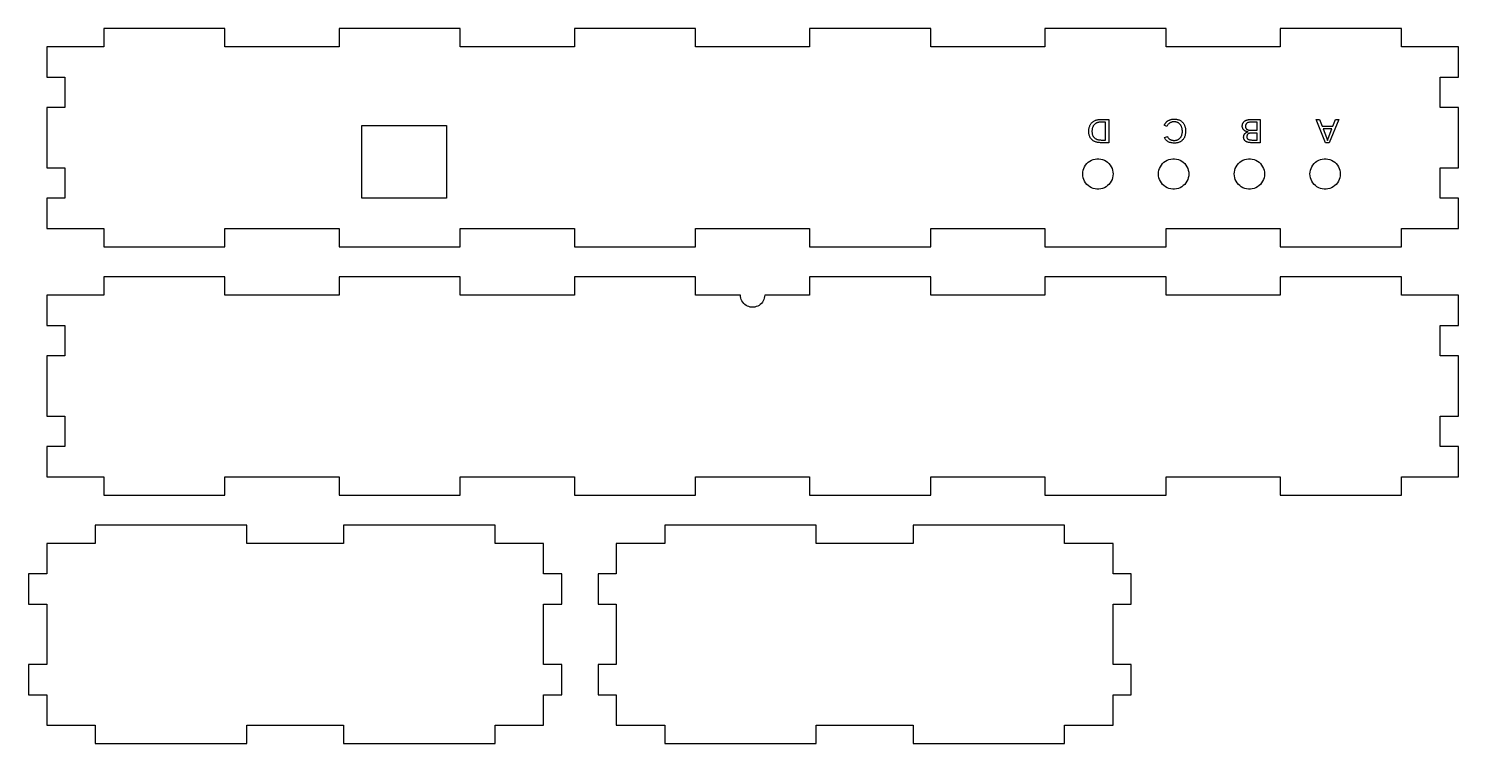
# Model space of a CAD drawing. Header units: metres. Extents: x -2 to 240, y -1 to 317.
# Drawn here: x 0 to 236, y 199 to 317 of the extents above; entities that cross this region are included whole.
import ezdxf

# ---------------------------------------------------------------- set-up
doc = ezdxf.new("R2010")
doc.units = ezdxf.units.M

msp = doc.modelspace()

# ---------------------------------------------------------------- linework, layer by layer
for p, q in [((32.4167, 317), (12.4167, 317)), ((12.4167, 317), (12.4167, 314)), ((32.4167, 314), (32.4167, 317)), ((71.25, 317), (51.25, 317)), ((51.25, 317), (51.25, 314)), ((71.25, 314), (71.25, 317)), ((110.083, 317), (90.0833, 317)), ((90.0833, 317), (90.0833, 314)), ((110.083, 314), (110.083, 317)), ((148.917, 317), (128.917, 317)), ((128.917, 317), (128.917, 314)), ((148.917, 314), (148.917, 317)), ((187.75, 317), (167.75, 317)), ((167.75, 317), (167.75, 314)), ((187.75, 314), (187.75, 317)), ((226.583, 317), (206.583, 317)), ((206.583, 317), (206.583, 314)), ((226.583, 314), (226.583, 317)), ((12.4167, 314), (3, 314)), ((3, 314), (3, 309)), ((51.25, 314), (32.4167, 314)), ((90.0833, 314), (71.25, 314)), ((128.917, 314), (110.083, 314)), ((167.75, 314), (148.917, 314)), ((206.583, 314), (187.75, 314)), ((236, 314), (226.583, 314)), ((236, 309), (236, 314)), ((3, 309), (6, 309)), ((6, 309), (6, 304)), ((233, 304), (233, 309)), ((233, 309), (236, 309)), ((6, 304), (3, 304)), ((3, 304), (3, 294)), ((236, 304), (233, 304)), ((236, 294), (236, 304)), ((55, 289), (55, 301)), ((55, 301), (69, 301)), ((69, 301), (69, 289)), ((174.995, 300.04), (174.998, 300.175)), ((174.998, 299.903), (174.995, 300.04)), ((174.998, 300.175), (175.007, 300.305)), ((175.007, 299.771), (174.998, 299.903)), ((175.007, 300.305), (175.021, 300.431)), ((175.023, 299.645), (175.007, 299.771)), ((175.021, 300.431), (175.042, 300.552)), ((175.042, 300.552), (175.068, 300.668)), ((175.068, 300.668), (175.101, 300.78)), ((175.101, 300.78), (175.139, 300.887)), ((175.139, 300.887), (175.182, 300.989)), ((175.182, 300.989), (175.23, 301.086)), ((175.23, 301.086), (175.282, 301.179)), ((175.282, 301.179), (175.338, 301.266)), ((175.338, 301.266), (175.399, 301.349)), ((175.399, 301.349), (175.464, 301.427)), ((175.464, 301.427), (175.533, 301.5)), ((175.519, 300.146), (175.517, 300.041)), ((175.517, 300.041), (175.519, 299.934)), ((175.526, 300.247), (175.519, 300.146)), ((175.519, 299.934), (175.526, 299.832)), ((175.536, 300.345), (175.526, 300.247)), ((175.526, 299.832), (175.538, 299.735)), ((175.533, 301.5), (175.606, 301.568)), ((175.552, 300.439), (175.536, 300.345)), ((175.538, 299.735), (175.554, 299.641)), ((175.571, 300.529), (175.552, 300.439)), ((175.595, 300.615), (175.571, 300.529)), ((175.623, 300.698), (175.595, 300.615)), ((175.606, 301.568), (175.683, 301.631)), ((175.655, 300.777), (175.623, 300.698)), ((175.69, 300.852), (175.655, 300.777)), ((175.683, 301.631), (175.764, 301.69)), ((175.729, 300.923), (175.69, 300.852)), ((175.771, 300.991), (175.729, 300.923)), ((175.764, 301.69), (175.849, 301.743)), ((175.816, 301.055), (175.771, 300.991)), ((175.865, 301.115), (175.816, 301.055)), ((175.849, 301.743), (175.937, 301.792)), ((175.917, 301.171), (175.865, 301.115)), ((175.972, 301.223), (175.917, 301.171)), ((175.937, 301.792), (176.029, 301.835)), ((176.03, 301.271), (175.972, 301.223)), ((176.029, 301.835), (176.125, 301.874)), ((176.09, 301.316), (176.03, 301.271)), ((176.154, 301.357), (176.09, 301.316)), ((176.125, 301.874), (176.224, 301.907)), ((176.22, 301.394), (176.154, 301.357)), ((176.289, 301.427), (176.22, 301.394)), ((176.224, 301.907), (176.324, 301.936)), ((176.361, 301.456), (176.289, 301.427)), ((176.324, 301.936), (176.427, 301.959)), ((176.435, 301.481), (176.361, 301.456)), ((176.427, 301.959), (176.532, 301.977)), ((176.512, 301.503), (176.435, 301.481)), ((176.59, 301.521), (176.512, 301.503)), ((176.532, 301.977), (176.639, 301.99)), ((176.669, 301.534), (176.59, 301.521)), ((176.639, 301.99), (176.749, 301.997)), ((176.751, 301.544), (176.669, 301.534)), ((176.749, 301.997), (176.86, 302)), ((176.835, 301.55), (176.751, 301.544)), ((176.92, 301.552), (176.835, 301.55)), ((176.86, 302), (178.293, 302)), ((177.774, 301.552), (176.92, 301.552)), ((177.774, 298.608), (177.774, 301.552)), ((178.293, 302), (178.293, 298.16)), ((187.441, 301.059), (187.471, 301.119)), ((187.865, 300.848), (187.441, 301.059)), ((187.471, 301.119), (187.504, 301.178)), ((187.504, 301.178), (187.538, 301.236)), ((187.538, 301.236), (187.575, 301.293)), ((187.575, 301.293), (187.614, 301.348)), ((187.614, 301.348), (187.654, 301.403)), ((187.654, 301.403), (187.697, 301.456)), ((187.697, 301.456), (187.742, 301.508)), ((187.742, 301.508), (187.788, 301.557)), ((187.788, 301.557), (187.837, 301.605)), ((187.837, 301.605), (187.888, 301.65)), ((187.919, 300.943), (187.865, 300.848)), ((187.888, 301.65), (187.941, 301.694)), ((187.977, 301.033), (187.919, 300.943)), ((187.941, 301.694), (187.997, 301.735)), ((188.039, 301.118), (187.977, 301.033)), ((187.997, 301.735), (188.054, 301.775)), ((188.106, 301.198), (188.039, 301.118)), ((188.054, 301.775), (188.114, 301.812)), ((188.178, 301.272), (188.106, 301.198)), ((188.114, 301.812), (188.176, 301.847)), ((188.176, 301.847), (188.24, 301.88)), ((188.255, 301.34), (188.178, 301.272)), ((188.24, 301.88), (188.306, 301.91)), ((188.295, 301.371), (188.255, 301.34)), ((188.337, 301.401), (188.295, 301.371)), ((188.306, 301.91), (188.375, 301.938)), ((188.38, 301.429), (188.337, 301.401)), ((188.375, 301.938), (188.446, 301.964)), ((188.425, 301.456), (188.38, 301.429)), ((188.47, 301.48), (188.425, 301.456)), ((188.446, 301.964), (188.519, 301.987)), ((188.518, 301.503), (188.47, 301.48)), ((188.567, 301.524), (188.518, 301.503)), ((188.519, 301.987), (188.595, 302.007)), ((188.617, 301.543), (188.567, 301.524)), ((188.595, 302.007), (188.672, 302.025)), ((188.669, 301.56), (188.617, 301.543)), ((188.722, 301.575), (188.669, 301.56)), ((188.672, 302.025), (188.753, 302.039)), ((188.777, 301.587), (188.722, 301.575)), ((188.753, 302.039), (188.836, 302.05)), ((188.833, 301.598), (188.777, 301.587)), ((188.891, 301.606), (188.833, 301.598)), ((188.836, 302.05), (188.921, 302.058)), ((188.951, 301.611), (188.891, 301.606)), ((188.921, 302.058), (189.009, 302.062)), ((189.012, 301.615), (188.951, 301.611)), ((189.009, 302.062), (189.099, 302.064)), ((189.075, 301.616), (189.012, 301.615)), ((189.165, 301.614), (189.075, 301.616)), ((189.099, 302.064), (189.23, 302.061)), ((189.252, 301.607), (189.165, 301.614)), ((189.23, 302.061), (189.355, 302.052)), ((189.336, 301.595), (189.252, 301.607)), ((189.418, 301.579), (189.336, 301.595)), ((189.355, 302.052), (189.476, 302.037)), ((189.497, 301.558), (189.418, 301.579)), ((189.476, 302.037), (189.593, 302.015)), ((189.574, 301.533), (189.497, 301.558)), ((189.648, 301.503), (189.574, 301.533)), ((189.593, 302.015), (189.705, 301.988)), ((189.719, 301.469), (189.648, 301.503)), ((189.705, 301.988), (189.812, 301.955)), ((189.787, 301.43), (189.719, 301.469)), ((189.851, 301.389), (189.787, 301.43)), ((189.812, 301.955), (189.914, 301.915)), ((189.912, 301.343), (189.851, 301.389)), ((189.971, 301.294), (189.912, 301.343)), ((189.914, 301.915), (190.011, 301.87)), ((190.025, 301.241), (189.971, 301.294)), ((190.011, 301.87), (190.104, 301.82)), ((190.077, 301.184), (190.025, 301.241)), ((190.125, 301.124), (190.077, 301.184)), ((190.104, 301.82), (190.192, 301.766)), ((190.17, 301.06), (190.125, 301.124)), ((190.212, 300.993), (190.17, 301.06)), ((190.192, 301.766), (190.276, 301.706)), ((190.251, 300.923), (190.212, 300.993)), ((190.286, 300.849), (190.251, 300.923)), ((190.276, 301.706), (190.354, 301.642)), ((190.318, 300.773), (190.286, 300.849)), ((190.346, 300.693), (190.318, 300.773)), ((190.371, 300.61), (190.346, 300.693)), ((190.354, 301.642), (190.429, 301.573)), ((190.392, 300.525), (190.371, 300.61)), ((190.409, 300.438), (190.392, 300.525)), ((190.423, 300.348), (190.409, 300.438)), ((190.412, 299.693), (190.424, 299.782)), ((190.432, 300.256), (190.423, 300.348)), ((190.424, 299.782), (190.433, 299.874)), ((190.429, 301.573), (190.498, 301.499)), ((190.438, 300.162), (190.432, 300.256)), ((190.433, 299.874), (190.438, 299.968)), ((190.44, 300.065), (190.438, 300.162)), ((190.438, 299.968), (190.44, 300.065)), ((190.498, 301.499), (190.563, 301.421)), ((190.563, 301.421), (190.623, 301.338)), ((190.623, 301.338), (190.678, 301.252)), ((190.678, 301.252), (190.728, 301.162)), ((190.728, 301.162), (190.774, 301.067)), ((190.774, 301.067), (190.814, 300.969)), ((190.814, 300.969), (190.85, 300.866)), ((190.85, 300.866), (190.881, 300.76)), ((190.881, 300.76), (190.907, 300.651)), ((190.907, 300.651), (190.929, 300.539)), ((190.929, 300.539), (190.946, 300.424)), ((190.957, 299.813), (190.944, 299.693)), ((190.946, 300.424), (190.957, 300.307)), ((190.957, 300.307), (190.965, 300.187)), ((190.964, 299.937), (190.957, 299.813)), ((190.967, 300.064), (190.964, 299.937)), ((190.965, 300.187), (190.967, 300.064)), ((200.33, 300.911), (200.332, 300.993)), ((200.331, 300.857), (200.33, 300.911)), ((200.335, 300.805), (200.331, 300.857)), ((200.332, 300.993), (200.339, 301.072)), ((200.342, 300.753), (200.335, 300.805)), ((200.339, 301.072), (200.351, 301.147)), ((200.351, 300.703), (200.342, 300.753)), ((200.351, 301.147), (200.367, 301.218)), ((200.362, 300.653), (200.351, 300.703)), ((200.376, 300.605), (200.362, 300.653)), ((200.367, 301.218), (200.388, 301.286)), ((200.393, 300.558), (200.376, 300.605)), ((200.388, 301.286), (200.414, 301.351)), ((200.412, 300.512), (200.393, 300.558)), ((200.433, 300.468), (200.412, 300.512)), ((200.414, 301.351), (200.444, 301.412)), ((200.457, 300.426), (200.433, 300.468)), ((200.444, 301.412), (200.478, 301.47)), ((200.483, 300.385), (200.457, 300.426)), ((200.478, 301.47), (200.516, 301.524)), ((200.511, 300.346), (200.483, 300.385)), ((200.542, 300.308), (200.511, 300.346)), ((200.516, 301.524), (200.556, 301.575)), ((200.575, 300.272), (200.542, 300.308)), ((200.556, 301.575), (200.6, 301.623)), ((200.61, 300.237), (200.575, 300.272)), ((200.6, 301.623), (200.647, 301.668)), ((200.648, 300.205), (200.61, 300.237)), ((200.647, 301.668), (200.697, 301.71)), ((200.688, 300.174), (200.648, 300.205)), ((200.73, 300.145), (200.688, 300.174)), ((200.697, 301.71), (200.751, 301.749)), ((200.775, 300.117), (200.73, 300.145)), ((200.751, 301.749), (200.807, 301.785)), ((200.822, 300.092), (200.775, 300.117)), ((200.79, 299.704), (200.82, 299.733)), ((200.807, 301.785), (200.866, 301.818)), ((200.82, 299.733), (200.853, 299.761)), ((200.872, 300.068), (200.822, 300.092)), ((200.853, 299.761), (200.887, 299.788)), ((200.856, 300.922), (200.855, 300.867)), ((200.855, 300.867), (200.856, 300.818)), ((200.861, 300.975), (200.856, 300.922)), ((200.856, 300.818), (200.86, 300.77)), ((200.86, 300.77), (200.867, 300.725)), ((200.867, 301.025), (200.861, 300.975)), ((200.866, 301.818), (200.928, 301.848)), ((200.877, 301.072), (200.867, 301.025)), ((200.867, 300.725), (200.877, 300.682)), ((200.924, 300.046), (200.872, 300.068)), ((200.89, 301.117), (200.877, 301.072)), ((200.877, 300.682), (200.889, 300.641)), ((200.887, 299.788), (200.924, 299.814)), ((200.889, 300.641), (200.904, 300.603)), ((200.905, 301.159), (200.89, 301.117)), ((200.904, 300.603), (200.922, 300.566)), ((200.923, 301.198), (200.905, 301.159)), ((200.922, 300.566), (200.942, 300.531)), ((200.944, 301.235), (200.923, 301.198)), ((200.978, 300.027), (200.924, 300.046)), ((200.924, 299.814), (200.962, 299.838)), ((200.928, 301.848), (200.992, 301.875)), ((200.942, 300.531), (200.965, 300.498)), ((200.966, 301.269), (200.944, 301.235)), ((200.962, 299.838), (201.002, 299.861)), ((200.965, 300.498), (200.989, 300.467)), ((200.991, 301.302), (200.966, 301.269)), ((201.034, 300.009), (200.978, 300.027)), ((200.989, 300.467), (201.017, 300.438)), ((201.018, 301.332), (200.991, 301.302)), ((200.992, 301.875), (201.059, 301.9)), ((201.002, 299.861), (201.044, 299.882)), ((201.017, 300.438), (201.046, 300.411)), ((201.047, 301.36), (201.018, 301.332)), ((201.093, 299.994), (201.034, 300.009)), ((201.044, 299.882), (201.088, 299.901)), ((201.046, 300.411), (201.078, 300.386)), ((201.079, 301.386), (201.047, 301.36)), ((201.059, 301.9), (201.128, 301.921)), ((201.078, 300.386), (201.113, 300.362)), ((201.112, 301.41), (201.079, 301.386)), ((201.088, 299.901), (201.133, 299.918)), ((201.153, 299.981), (201.093, 299.994)), ((201.148, 301.432), (201.112, 301.41)), ((201.113, 300.362), (201.15, 300.34)), ((201.128, 301.921), (201.2, 301.94)), ((201.133, 299.918), (201.181, 299.934)), ((201.185, 301.451), (201.148, 301.432)), ((201.15, 300.34), (201.189, 300.32)), ((201.216, 299.97), (201.153, 299.981)), ((201.181, 299.934), (201.23, 299.948)), ((201.224, 301.469), (201.185, 301.451)), ((201.189, 300.32), (201.23, 300.301)), ((201.2, 301.94), (201.273, 301.956)), ((201.281, 299.961), (201.216, 299.97)), ((201.265, 301.485), (201.224, 301.469)), ((201.23, 300.301), (201.273, 300.285)), ((201.23, 299.948), (201.281, 299.961)), ((201.308, 301.499), (201.265, 301.485)), ((201.273, 301.956), (201.348, 301.969)), ((201.273, 300.285), (201.318, 300.27)), ((201.353, 301.511), (201.308, 301.499)), ((201.318, 300.27), (201.365, 300.256)), ((201.348, 301.969), (201.424, 301.98)), ((201.4, 301.521), (201.353, 301.511)), ((201.365, 300.256), (201.414, 300.245)), ((201.498, 301.536), (201.4, 301.521)), ((201.414, 300.245), (201.517, 300.227)), ((201.424, 301.98), (201.501, 301.989)), ((201.601, 301.546), (201.498, 301.536)), ((201.501, 301.989), (201.579, 301.995)), ((201.562, 299.729), (201.516, 299.718)), ((201.517, 300.227), (201.628, 300.215)), ((201.612, 299.739), (201.562, 299.729)), ((201.579, 301.995), (201.658, 301.999)), ((201.71, 301.551), (201.601, 301.546)), ((201.664, 299.746), (201.612, 299.739)), ((201.628, 300.215), (201.745, 300.209)), ((201.658, 301.999), (201.738, 302)), ((201.777, 299.757), (201.664, 299.746)), ((202.774, 301.552), (201.71, 301.551)), ((201.738, 302), (203.293, 302)), ((201.745, 300.209), (202.774, 300.208)), ((201.901, 299.76), (201.777, 299.757)), ((202.774, 299.76), (201.901, 299.76)), ((202.774, 300.208), (202.774, 301.552)), ((202.774, 298.608), (202.774, 299.76)), ((203.293, 302), (203.293, 298.16)), ((214.086, 298.16), (212.547, 302)), ((212.547, 302), (213.077, 302)), ((213.077, 302), (213.515, 300.912)), ((213.515, 300.912), (215.26, 300.912)), ((215.103, 300.464), (213.67, 300.464)), ((213.67, 300.464), (214.234, 299.013)), ((214.481, 298.837), (215.103, 300.464)), ((216.239, 302), (214.676, 298.16)), ((215.26, 300.912), (215.701, 302)), ((215.701, 302), (216.239, 302)), ((175.044, 299.524), (175.023, 299.645)), ((175.072, 299.409), (175.044, 299.524)), ((175.106, 299.3), (175.072, 299.409)), ((175.146, 299.196), (175.106, 299.3)), ((175.192, 299.097), (175.146, 299.196)), ((175.242, 299.003), (175.192, 299.097)), ((175.297, 298.915), (175.242, 299.003)), ((175.357, 298.831), (175.297, 298.915)), ((175.422, 298.753), (175.357, 298.831)), ((175.492, 298.679), (175.422, 298.753)), ((175.566, 298.611), (175.492, 298.679)), ((175.554, 299.641), (175.574, 299.553)), ((175.645, 298.548), (175.566, 298.611)), ((175.574, 299.553), (175.599, 299.469)), ((175.599, 299.469), (175.629, 299.389)), ((175.629, 299.389), (175.663, 299.314)), ((175.728, 298.489), (175.645, 298.548)), ((175.663, 299.314), (175.7, 299.242)), ((175.7, 299.242), (175.741, 299.175)), ((175.816, 298.436), (175.728, 298.489)), ((175.741, 299.175), (175.785, 299.111)), ((175.785, 299.111), (175.833, 299.052)), ((175.908, 298.387), (175.816, 298.436)), ((175.833, 299.052), (175.885, 298.996)), ((175.885, 298.996), (175.941, 298.945)), ((176.004, 298.344), (175.908, 298.387)), ((175.941, 298.945), (176, 298.897)), ((176, 298.897), (176.062, 298.853)), ((176.104, 298.305), (176.004, 298.344)), ((176.062, 298.853), (176.128, 298.813)), ((176.209, 298.271), (176.104, 298.305)), ((176.128, 298.813), (176.197, 298.777)), ((176.197, 298.777), (176.269, 298.744)), ((176.317, 298.242), (176.209, 298.271)), ((176.269, 298.744), (176.344, 298.715)), ((176.428, 298.217), (176.317, 298.242)), ((176.344, 298.715), (176.423, 298.69)), ((176.423, 298.69), (176.504, 298.668)), ((176.542, 298.196), (176.428, 298.217)), ((176.504, 298.668), (176.587, 298.65)), ((176.659, 298.18), (176.542, 298.196)), ((176.587, 298.65), (176.673, 298.635)), ((176.779, 298.169), (176.659, 298.18)), ((176.673, 298.635), (176.761, 298.623)), ((176.761, 298.623), (176.851, 298.615)), ((176.901, 298.162), (176.779, 298.169)), ((176.851, 298.615), (176.943, 298.61)), ((177.026, 298.16), (176.901, 298.162)), ((176.943, 298.61), (177.037, 298.608)), ((178.293, 298.16), (177.026, 298.16)), ((177.037, 298.608), (177.774, 298.608)), ((187.476, 299.024), (187.968, 299.184)), ((187.536, 298.897), (187.476, 299.024)), ((187.604, 298.78), (187.536, 298.897)), ((187.681, 298.671), (187.604, 298.78)), ((187.768, 298.572), (187.681, 298.671)), ((187.863, 298.482), (187.768, 298.572)), ((187.967, 298.401), (187.863, 298.482)), ((188.08, 298.33), (187.967, 298.401)), ((187.968, 299.184), (188.002, 299.113)), ((188.002, 299.113), (188.043, 299.044)), ((188.043, 299.044), (188.089, 298.976)), ((188.201, 298.268), (188.08, 298.33)), ((188.089, 298.976), (188.142, 298.91)), ((188.142, 298.91), (188.171, 298.879)), ((188.171, 298.879), (188.202, 298.849)), ((188.331, 298.215), (188.201, 298.268)), ((188.202, 298.849), (188.236, 298.82)), ((188.236, 298.82), (188.27, 298.792)), ((188.27, 298.792), (188.307, 298.765)), ((188.307, 298.765), (188.387, 298.714)), ((188.469, 298.172), (188.331, 298.215)), ((188.387, 298.714), (188.429, 298.691)), ((188.429, 298.691), (188.474, 298.669)), ((188.615, 298.139), (188.469, 298.172)), ((188.474, 298.669), (188.52, 298.649)), ((188.52, 298.649), (188.569, 298.63)), ((188.569, 298.63), (188.671, 298.597)), ((188.769, 298.115), (188.615, 298.139)), ((188.671, 298.597), (188.725, 298.583)), ((188.725, 298.583), (188.782, 298.571)), ((188.931, 298.101), (188.769, 298.115)), ((188.782, 298.571), (188.84, 298.561)), ((188.84, 298.561), (188.901, 298.554)), ((188.901, 298.554), (188.964, 298.548)), ((189.102, 298.096), (188.931, 298.101)), ((188.964, 298.548), (189.03, 298.545)), ((189.03, 298.545), (189.097, 298.544)), ((189.097, 298.544), (189.189, 298.546)), ((189.227, 298.099), (189.102, 298.096)), ((189.189, 298.546), (189.277, 298.553)), ((189.349, 298.107), (189.227, 298.099)), ((189.277, 298.553), (189.363, 298.564)), ((189.466, 298.121), (189.349, 298.107)), ((189.363, 298.564), (189.445, 298.579)), ((189.445, 298.579), (189.525, 298.599)), ((189.58, 298.141), (189.466, 298.121)), ((189.525, 298.599), (189.602, 298.623)), ((189.689, 298.166), (189.58, 298.141)), ((189.602, 298.623), (189.675, 298.652)), ((189.675, 298.652), (189.745, 298.685)), ((189.795, 298.197), (189.689, 298.166)), ((189.745, 298.685), (189.812, 298.721)), ((189.896, 298.234), (189.795, 298.197)), ((189.812, 298.721), (189.875, 298.761)), ((189.875, 298.761), (189.935, 298.805)), ((189.993, 298.276), (189.896, 298.234)), ((189.935, 298.805), (189.992, 298.853)), ((189.992, 298.853), (190.046, 298.905)), ((190.086, 298.322), (189.993, 298.276)), ((190.046, 298.905), (190.096, 298.96)), ((190.174, 298.374), (190.086, 298.322)), ((190.096, 298.96), (190.143, 299.019)), ((190.143, 299.019), (190.186, 299.081)), ((190.258, 298.43), (190.174, 298.374)), ((190.186, 299.081), (190.226, 299.146)), ((190.226, 299.146), (190.263, 299.215)), ((190.337, 298.491), (190.258, 298.43)), ((190.263, 299.215), (190.297, 299.287)), ((190.297, 299.287), (190.326, 299.362)), ((190.326, 299.362), (190.353, 299.441)), ((190.412, 298.557), (190.337, 298.491)), ((190.353, 299.441), (190.376, 299.523)), ((190.376, 299.523), (190.396, 299.607)), ((190.396, 299.607), (190.412, 299.693)), ((190.482, 298.628), (190.412, 298.557)), ((190.548, 298.703), (190.482, 298.628)), ((190.609, 298.783), (190.548, 298.703)), ((190.665, 298.867), (190.609, 298.783)), ((190.717, 298.956), (190.665, 298.867)), ((190.764, 299.049), (190.717, 298.956)), ((190.806, 299.146), (190.764, 299.049)), ((190.844, 299.248), (190.806, 299.146)), ((190.877, 299.354), (190.844, 299.248)), ((190.904, 299.463), (190.877, 299.354)), ((190.927, 299.576), (190.904, 299.463)), ((190.944, 299.693), (190.927, 299.576)), ((200.553, 299.085), (200.554, 299.13)), ((200.555, 299.017), (200.553, 299.085)), ((200.554, 299.13), (200.561, 299.218)), ((200.56, 298.951), (200.555, 299.017)), ((200.57, 298.889), (200.56, 298.951)), ((200.561, 299.218), (200.576, 299.303)), ((200.583, 298.829), (200.57, 298.889)), ((200.576, 299.303), (200.598, 299.385)), ((200.599, 298.772), (200.583, 298.829)), ((200.598, 299.385), (200.612, 299.425)), ((200.62, 298.718), (200.599, 298.772)), ((200.612, 299.425), (200.627, 299.463)), ((200.644, 298.667), (200.62, 298.718)), ((200.627, 299.463), (200.645, 299.501)), ((200.672, 298.619), (200.644, 298.667)), ((200.645, 299.501), (200.664, 299.538)), ((200.664, 299.538), (200.686, 299.573)), ((200.703, 298.572), (200.672, 298.619)), ((200.686, 299.573), (200.709, 299.608)), ((200.737, 298.529), (200.703, 298.572)), ((200.709, 299.608), (200.734, 299.641)), ((200.734, 299.641), (200.761, 299.673)), ((200.775, 298.488), (200.737, 298.529)), ((200.761, 299.673), (200.79, 299.704)), ((200.816, 298.449), (200.775, 298.488)), ((200.861, 298.413), (200.816, 298.449)), ((200.909, 298.379), (200.861, 298.413)), ((200.96, 298.348), (200.909, 298.379)), ((201.015, 298.319), (200.96, 298.348)), ((201.072, 298.293), (201.015, 298.319)), ((201.133, 298.269), (201.072, 298.293)), ((201.079, 299.233), (201.075, 299.156)), ((201.075, 299.156), (201.079, 299.075)), ((201.089, 299.306), (201.079, 299.233)), ((201.079, 299.075), (201.092, 299.001)), ((201.097, 299.34), (201.089, 299.306)), ((201.092, 299.001), (201.114, 298.934)), ((201.107, 299.374), (201.097, 299.34)), ((201.119, 299.406), (201.107, 299.374)), ((201.114, 298.934), (201.144, 298.874)), ((201.132, 299.437), (201.119, 299.406)), ((201.148, 299.467), (201.132, 299.437)), ((201.196, 298.248), (201.133, 298.269)), ((201.144, 298.874), (201.183, 298.821)), ((201.166, 299.495), (201.148, 299.467)), ((201.186, 299.522), (201.166, 299.495)), ((201.183, 298.821), (201.231, 298.774)), ((201.208, 299.548), (201.186, 299.522)), ((201.263, 298.229), (201.196, 298.248)), ((201.233, 299.573), (201.208, 299.548)), ((201.231, 298.774), (201.287, 298.735)), ((201.26, 299.596), (201.233, 299.573)), ((201.289, 299.618), (201.26, 299.596)), ((201.333, 298.213), (201.263, 298.229)), ((201.287, 298.735), (201.351, 298.701)), ((201.321, 299.638), (201.289, 299.618)), ((201.355, 299.657), (201.321, 299.638)), ((201.406, 298.199), (201.333, 298.213)), ((201.351, 298.701), (201.424, 298.673)), ((201.392, 299.675), (201.355, 299.657)), ((201.431, 299.69), (201.392, 299.675)), ((201.481, 298.187), (201.406, 298.199)), ((201.424, 298.673), (201.504, 298.649)), ((201.472, 299.705), (201.431, 299.69)), ((201.516, 299.718), (201.472, 299.705)), ((201.56, 298.177), (201.481, 298.187)), ((201.504, 298.649), (201.591, 298.631)), ((201.641, 298.17), (201.56, 298.177)), ((201.591, 298.631), (201.687, 298.618)), ((201.725, 298.164), (201.641, 298.17)), ((201.687, 298.618), (201.79, 298.611)), ((201.812, 298.161), (201.725, 298.164)), ((201.79, 298.611), (201.901, 298.608)), ((201.901, 298.16), (201.812, 298.161)), ((201.901, 298.608), (202.774, 298.608)), ((203.293, 298.16), (201.901, 298.16)), ((214.676, 298.16), (214.086, 298.16)), ((214.234, 299.013), (214.388, 298.552)), ((214.388, 298.552), (214.481, 298.837)), ((174.906, 294.926), (175.16, 295.111)), ((175.16, 295.111), (175.436, 295.262)), ((175.436, 295.262), (175.727, 295.378)), ((175.727, 295.378), (176.032, 295.456)), ((176.032, 295.456), (176.343, 295.495)), ((176.343, 295.495), (176.657, 295.495)), ((176.657, 295.495), (176.968, 295.456)), ((176.968, 295.456), (177.273, 295.378)), ((177.273, 295.378), (177.564, 295.262)), ((177.564, 295.262), (177.84, 295.111)), ((177.84, 295.111), (178.094, 294.926)), ((187.406, 294.926), (187.66, 295.111)), ((187.66, 295.111), (187.936, 295.262)), ((187.936, 295.262), (188.227, 295.378)), ((188.227, 295.378), (188.532, 295.456)), ((188.532, 295.456), (188.843, 295.495)), ((188.843, 295.495), (189.157, 295.495)), ((189.157, 295.495), (189.468, 295.456)), ((189.468, 295.456), (189.773, 295.378)), ((189.773, 295.378), (190.064, 295.262)), ((190.064, 295.262), (190.34, 295.111)), ((190.34, 295.111), (190.594, 294.926)), ((199.906, 294.926), (200.16, 295.111)), ((200.16, 295.111), (200.436, 295.262)), ((200.436, 295.262), (200.727, 295.378)), ((200.727, 295.378), (201.032, 295.456)), ((201.032, 295.456), (201.343, 295.495)), ((201.343, 295.495), (201.657, 295.495)), ((201.657, 295.495), (201.968, 295.456)), ((201.968, 295.456), (202.273, 295.378)), ((202.273, 295.378), (202.564, 295.262)), ((202.564, 295.262), (202.84, 295.111)), ((202.84, 295.111), (203.094, 294.926)), ((212.406, 294.926), (212.66, 295.111)), ((212.66, 295.111), (212.936, 295.262)), ((212.936, 295.262), (213.227, 295.378)), ((213.227, 295.378), (213.532, 295.456)), ((213.532, 295.456), (213.843, 295.495)), ((213.843, 295.495), (214.157, 295.495)), ((214.157, 295.495), (214.468, 295.456)), ((214.468, 295.456), (214.773, 295.378)), ((214.773, 295.378), (215.064, 295.262)), ((215.064, 295.262), (215.34, 295.111)), ((215.34, 295.111), (215.594, 294.926)), ((3, 294), (6, 294)), ((6, 294), (6, 289)), ((174, 293), (174.02, 293.313)), ((174.02, 292.687), (174, 293)), ((174.02, 293.313), (174.079, 293.622)), ((174.079, 292.378), (174.02, 292.687)), ((174.079, 293.622), (174.176, 293.92)), ((174.176, 293.92), (174.309, 294.204)), ((174.309, 294.204), (174.477, 294.469)), ((174.477, 294.469), (174.678, 294.711)), ((174.678, 294.711), (174.906, 294.926)), ((178.094, 294.926), (178.322, 294.711)), ((178.322, 294.711), (178.523, 294.469)), ((178.523, 294.469), (178.691, 294.204)), ((178.691, 294.204), (178.824, 293.92)), ((178.824, 293.92), (178.921, 293.622)), ((178.921, 293.622), (178.98, 293.313)), ((178.98, 292.687), (178.921, 292.378)), ((178.98, 293.313), (179, 293)), ((179, 293), (178.98, 292.687)), ((186.5, 293), (186.52, 293.313)), ((186.52, 292.687), (186.5, 293)), ((186.52, 293.313), (186.579, 293.622)), ((186.579, 292.378), (186.52, 292.687)), ((186.579, 293.622), (186.676, 293.92)), ((186.676, 293.92), (186.809, 294.204)), ((186.809, 294.204), (186.977, 294.469)), ((186.977, 294.469), (187.178, 294.711)), ((187.178, 294.711), (187.406, 294.926)), ((190.594, 294.926), (190.822, 294.711)), ((190.822, 294.711), (191.023, 294.469)), ((191.023, 294.469), (191.191, 294.204)), ((191.191, 294.204), (191.324, 293.92)), ((191.324, 293.92), (191.421, 293.622)), ((191.421, 293.622), (191.48, 293.313)), ((191.48, 292.687), (191.421, 292.378)), ((191.48, 293.313), (191.5, 293)), ((191.5, 293), (191.48, 292.687)), ((199, 293), (199.02, 293.313)), ((199.02, 292.687), (199, 293)), ((199.02, 293.313), (199.079, 293.622)), ((199.079, 292.378), (199.02, 292.687)), ((199.079, 293.622), (199.176, 293.92)), ((199.176, 293.92), (199.309, 294.204)), ((199.309, 294.204), (199.477, 294.469)), ((199.477, 294.469), (199.678, 294.711)), ((199.678, 294.711), (199.906, 294.926)), ((203.094, 294.926), (203.322, 294.711)), ((203.322, 294.711), (203.523, 294.469)), ((203.523, 294.469), (203.691, 294.204)), ((203.691, 294.204), (203.824, 293.92)), ((203.824, 293.92), (203.921, 293.622)), ((203.921, 293.622), (203.98, 293.313)), ((203.98, 292.687), (203.921, 292.378)), ((203.98, 293.313), (204, 293)), ((204, 293), (203.98, 292.687)), ((211.5, 293), (211.52, 293.313)), ((211.52, 292.687), (211.5, 293)), ((211.52, 293.313), (211.579, 293.622)), ((211.579, 292.378), (211.52, 292.687)), ((211.579, 293.622), (211.676, 293.92)), ((211.676, 293.92), (211.809, 294.204)), ((211.809, 294.204), (211.977, 294.469)), ((211.977, 294.469), (212.178, 294.711)), ((212.178, 294.711), (212.406, 294.926)), ((215.594, 294.926), (215.822, 294.711)), ((215.822, 294.711), (216.023, 294.469)), ((216.023, 294.469), (216.191, 294.204)), ((216.191, 294.204), (216.324, 293.92)), ((216.324, 293.92), (216.421, 293.622)), ((216.421, 293.622), (216.48, 293.313)), ((216.48, 292.687), (216.421, 292.378)), ((216.48, 293.313), (216.5, 293)), ((216.5, 293), (216.48, 292.687)), ((233, 289), (233, 294)), ((233, 294), (236, 294)), ((174.176, 292.08), (174.079, 292.378)), ((174.309, 291.796), (174.176, 292.08)), ((174.477, 291.531), (174.309, 291.796)), ((174.678, 291.289), (174.477, 291.531)), ((174.906, 291.074), (174.678, 291.289)), ((175.16, 290.889), (174.906, 291.074)), ((175.436, 290.738), (175.16, 290.889)), ((175.727, 290.622), (175.436, 290.738)), ((176.032, 290.544), (175.727, 290.622)), ((176.343, 290.505), (176.032, 290.544)), ((176.657, 290.505), (176.343, 290.505)), ((176.968, 290.544), (176.657, 290.505)), ((177.273, 290.622), (176.968, 290.544)), ((177.564, 290.738), (177.273, 290.622)), ((177.84, 290.889), (177.564, 290.738)), ((178.094, 291.074), (177.84, 290.889)), ((178.322, 291.289), (178.094, 291.074)), ((178.523, 291.531), (178.322, 291.289)), ((178.691, 291.796), (178.523, 291.531)), ((178.824, 292.08), (178.691, 291.796)), ((178.921, 292.378), (178.824, 292.08)), ((186.676, 292.08), (186.579, 292.378)), ((186.809, 291.796), (186.676, 292.08)), ((186.977, 291.531), (186.809, 291.796)), ((187.178, 291.289), (186.977, 291.531)), ((187.406, 291.074), (187.178, 291.289)), ((187.66, 290.889), (187.406, 291.074)), ((187.936, 290.738), (187.66, 290.889)), ((188.227, 290.622), (187.936, 290.738)), ((188.532, 290.544), (188.227, 290.622)), ((188.843, 290.505), (188.532, 290.544)), ((189.157, 290.505), (188.843, 290.505)), ((189.468, 290.544), (189.157, 290.505)), ((189.773, 290.622), (189.468, 290.544)), ((190.064, 290.738), (189.773, 290.622)), ((190.34, 290.889), (190.064, 290.738)), ((190.594, 291.074), (190.34, 290.889)), ((190.822, 291.289), (190.594, 291.074)), ((191.023, 291.531), (190.822, 291.289)), ((191.191, 291.796), (191.023, 291.531)), ((191.324, 292.08), (191.191, 291.796)), ((191.421, 292.378), (191.324, 292.08)), ((199.176, 292.08), (199.079, 292.378)), ((199.309, 291.796), (199.176, 292.08)), ((199.477, 291.531), (199.309, 291.796)), ((199.678, 291.289), (199.477, 291.531)), ((199.906, 291.074), (199.678, 291.289)), ((200.16, 290.889), (199.906, 291.074)), ((200.436, 290.738), (200.16, 290.889)), ((200.727, 290.622), (200.436, 290.738)), ((201.032, 290.544), (200.727, 290.622)), ((201.343, 290.505), (201.032, 290.544)), ((201.657, 290.505), (201.343, 290.505)), ((201.968, 290.544), (201.657, 290.505)), ((202.273, 290.622), (201.968, 290.544)), ((202.564, 290.738), (202.273, 290.622)), ((202.84, 290.889), (202.564, 290.738)), ((203.094, 291.074), (202.84, 290.889)), ((203.322, 291.289), (203.094, 291.074)), ((203.523, 291.531), (203.322, 291.289)), ((203.691, 291.796), (203.523, 291.531)), ((203.824, 292.08), (203.691, 291.796)), ((203.921, 292.378), (203.824, 292.08)), ((211.676, 292.08), (211.579, 292.378)), ((211.809, 291.796), (211.676, 292.08)), ((211.977, 291.531), (211.809, 291.796)), ((212.178, 291.289), (211.977, 291.531)), ((212.406, 291.074), (212.178, 291.289)), ((212.66, 290.889), (212.406, 291.074)), ((212.936, 290.738), (212.66, 290.889)), ((213.227, 290.622), (212.936, 290.738)), ((213.532, 290.544), (213.227, 290.622)), ((213.843, 290.505), (213.532, 290.544)), ((214.157, 290.505), (213.843, 290.505)), ((214.468, 290.544), (214.157, 290.505)), ((214.773, 290.622), (214.468, 290.544)), ((215.064, 290.738), (214.773, 290.622)), ((215.34, 290.889), (215.064, 290.738)), ((215.594, 291.074), (215.34, 290.889)), ((215.822, 291.289), (215.594, 291.074)), ((216.023, 291.531), (215.822, 291.289)), ((216.191, 291.796), (216.023, 291.531)), ((216.324, 292.08), (216.191, 291.796)), ((216.421, 292.378), (216.324, 292.08)), ((6, 289), (3, 289)), ((3, 289), (3, 284)), ((69, 289), (55, 289)), ((236, 289), (233, 289)), ((236, 284), (236, 289)), ((3, 284), (12.4167, 284)), ((12.4167, 284), (12.4167, 281)), ((32.4167, 284), (51.25, 284)), ((32.4167, 281), (32.4167, 284)), ((51.25, 284), (51.25, 281)), ((71.25, 281), (71.25, 284)), ((71.25, 284), (90.0833, 284)), ((90.0833, 284), (90.0833, 281)), ((110.083, 281), (110.083, 284)), ((110.083, 284), (128.917, 284)), ((128.917, 284), (128.917, 281)), ((148.917, 281), (148.917, 284)), ((148.917, 284), (167.75, 284)), ((167.75, 284), (167.75, 281)), ((187.75, 281), (187.75, 284)), ((187.75, 284), (206.583, 284)), ((206.583, 284), (206.583, 281)), ((226.583, 281), (226.583, 284)), ((226.583, 284), (236, 284)), ((12.4167, 281), (32.4167, 281)), ((51.25, 281), (71.25, 281)), ((90.0833, 281), (110.083, 281)), ((128.917, 281), (148.917, 281)), ((167.75, 281), (187.75, 281)), ((206.583, 281), (226.583, 281)), ((32.4167, 276), (12.4167, 276)), ((12.4167, 276), (12.4167, 273)), ((32.4167, 273), (32.4167, 276)), ((71.25, 276), (51.25, 276)), ((51.25, 276), (51.25, 273)), ((71.25, 273), (71.25, 276)), ((110.083, 276), (90.0833, 276)), ((90.0833, 276), (90.0833, 273)), ((110.083, 273), (110.083, 276)), ((148.917, 276), (128.917, 276)), ((128.917, 276), (128.917, 273)), ((148.917, 273), (148.917, 276)), ((187.75, 276), (167.75, 276)), ((167.75, 276), (167.75, 273)), ((187.75, 273), (187.75, 276)), ((226.583, 276), (206.583, 276)), ((206.583, 276), (206.583, 273)), ((226.583, 273), (226.583, 276)), ((12.4167, 273), (3, 273)), ((3, 273), (3, 268)), ((51.25, 273), (32.4167, 273)), ((90.0833, 273), (71.25, 273)), ((117.5, 273), (110.083, 273)), ((117.516, 272.749), (117.5, 273)), ((117.563, 272.503), (117.516, 272.749)), ((117.64, 272.264), (117.563, 272.503)), ((117.747, 272.036), (117.64, 272.264)), ((117.882, 271.824), (117.747, 272.036)), ((118.042, 271.631), (117.882, 271.824)), ((118.225, 271.459), (118.042, 271.631)), ((118.428, 271.311), (118.225, 271.459)), ((120.775, 271.459), (120.572, 271.311)), ((120.958, 271.631), (120.775, 271.459)), ((121.118, 271.824), (120.958, 271.631)), ((121.253, 272.036), (121.118, 271.824)), ((121.36, 272.264), (121.253, 272.036)), ((121.437, 272.503), (121.36, 272.264)), ((121.484, 272.749), (121.437, 272.503)), ((121.5, 273), (121.484, 272.749)), ((128.917, 273), (121.5, 273)), ((167.75, 273), (148.917, 273)), ((206.583, 273), (187.75, 273)), ((236, 273), (226.583, 273)), ((236, 268), (236, 273)), ((118.648, 271.19), (118.428, 271.311)), ((118.882, 271.098), (118.648, 271.19)), ((119.125, 271.035), (118.882, 271.098)), ((119.374, 271.004), (119.125, 271.035)), ((119.626, 271.004), (119.374, 271.004)), ((119.875, 271.035), (119.626, 271.004)), ((120.118, 271.098), (119.875, 271.035)), ((120.352, 271.19), (120.118, 271.098)), ((120.572, 271.311), (120.352, 271.19)), ((3, 268), (6, 268)), ((6, 268), (6, 263)), ((233, 263), (233, 268)), ((233, 268), (236, 268)), ((6, 263), (3, 263)), ((3, 263), (3, 253)), ((236, 263), (233, 263)), ((236, 253), (236, 263)), ((3, 253), (6, 253)), ((6, 253), (6, 248)), ((233, 248), (233, 253)), ((233, 253), (236, 253)), ((6, 248), (3, 248)), ((3, 248), (3, 243)), ((236, 248), (233, 248)), ((236, 243), (236, 248)), ((3, 243), (12.4167, 243)), ((12.4167, 243), (12.4167, 240)), ((32.4167, 243), (51.25, 243)), ((32.4167, 240), (32.4167, 243)), ((51.25, 243), (51.25, 240)), ((71.25, 240), (71.25, 243)), ((71.25, 243), (90.0833, 243)), ((90.0833, 243), (90.0833, 240)), ((110.083, 240), (110.083, 243)), ((110.083, 243), (128.917, 243)), ((128.917, 243), (128.917, 240)), ((148.917, 240), (148.917, 243)), ((148.917, 243), (167.75, 243)), ((167.75, 243), (167.75, 240)), ((187.75, 240), (187.75, 243)), ((187.75, 243), (206.583, 243)), ((206.583, 243), (206.583, 240)), ((226.583, 240), (226.583, 243)), ((226.583, 243), (236, 243)), ((12.4167, 240), (32.4167, 240)), ((51.25, 240), (71.25, 240)), ((90.0833, 240), (110.083, 240)), ((128.917, 240), (148.917, 240)), ((167.75, 240), (187.75, 240)), ((206.583, 240), (226.583, 240)), ((36, 235), (11, 235)), ((11, 235), (11, 232)), ((36, 232), (36, 235)), ((77, 235), (52, 235)), ((52, 235), (52, 232)), ((77, 232), (77, 235)), ((130, 235), (105, 235)), ((105, 235), (105, 232)), ((130, 232), (130, 235)), ((171, 235), (146, 235)), ((146, 235), (146, 232)), ((171, 232), (171, 235)), ((11, 232), (3, 232)), ((3, 232), (3, 227)), ((52, 232), (36, 232)), ((85, 232), (77, 232)), ((85, 227), (85, 232)), ((105, 232), (97, 232)), ((97, 232), (97, 227)), ((146, 232), (130, 232)), ((179, 232), (171, 232)), ((179, 227), (179, 232)), ((3, 227), (0, 227)), ((0, 227), (0, 222)), ((88, 227), (85, 227)), ((88, 222), (88, 227)), ((97, 227), (94, 227)), ((94, 227), (94, 222)), ((182, 227), (179, 227)), ((182, 222), (182, 227)), ((0, 222), (3, 222)), ((3, 222), (3, 212)), ((85, 212), (85, 222)), ((85, 222), (88, 222)), ((94, 222), (97, 222)), ((97, 222), (97, 212)), ((179, 212), (179, 222)), ((179, 222), (182, 222)), ((3, 212), (0, 212)), ((0, 212), (0, 207)), ((88, 212), (85, 212)), ((88, 207), (88, 212)), ((97, 212), (94, 212)), ((94, 212), (94, 207)), ((182, 212), (179, 212)), ((182, 207), (182, 212)), ((0, 207), (3, 207)), ((3, 207), (3, 202)), ((85, 202), (85, 207)), ((85, 207), (88, 207)), ((94, 207), (97, 207)), ((97, 207), (97, 202)), ((179, 202), (179, 207)), ((179, 207), (182, 207)), ((3, 202), (11, 202)), ((11, 202), (11, 199)), ((36, 202), (52, 202)), ((36, 199), (36, 202)), ((52, 202), (52, 199)), ((77, 199), (77, 202)), ((77, 202), (85, 202)), ((97, 202), (105, 202)), ((105, 202), (105, 199)), ((130, 202), (146, 202)), ((130, 199), (130, 202)), ((146, 202), (146, 199)), ((171, 199), (171, 202)), ((171, 202), (179, 202)), ((11, 199), (36, 199)), ((52, 199), (77, 199)), ((105, 199), (130, 199)), ((146, 199), (171, 199))]:
    msp.add_line(p, q)

doc.saveas('drawing.dxf')
